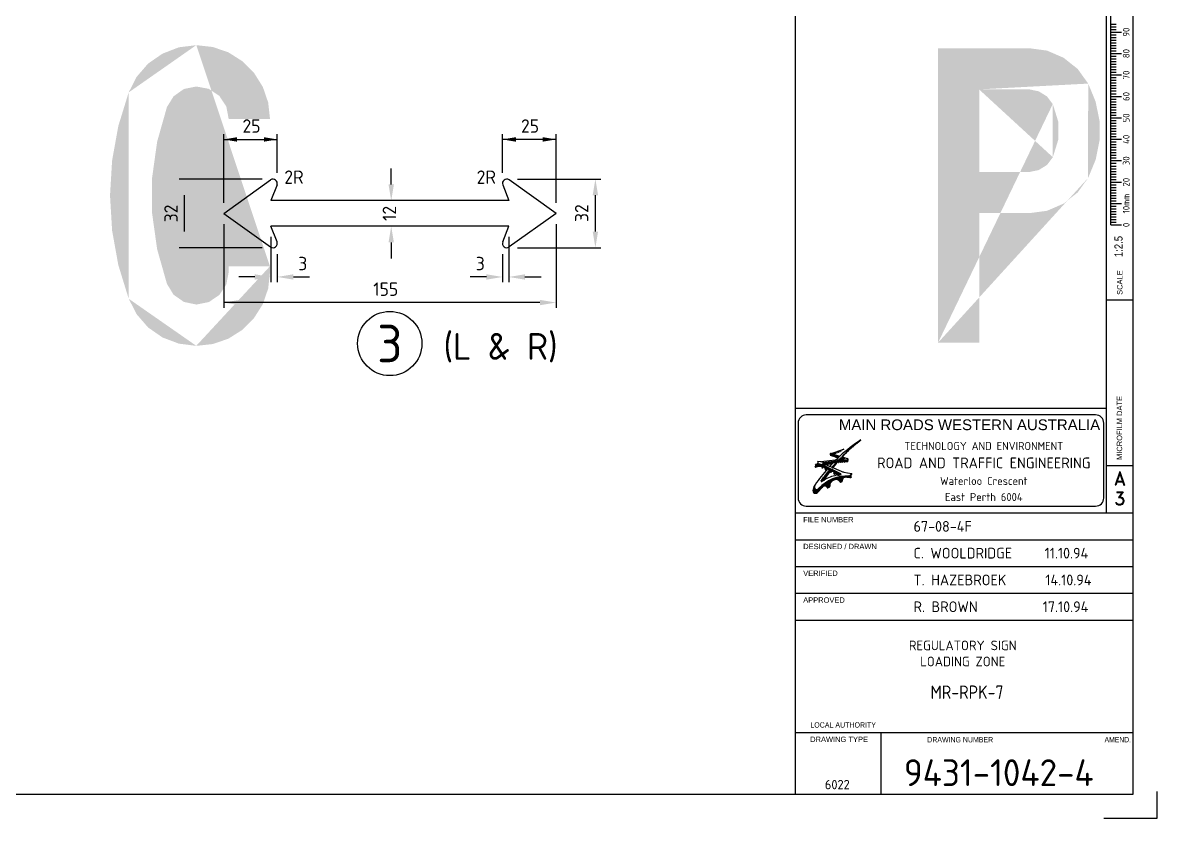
# Model space of a CAD drawing. Extents: x 0 to 1038, y -1303 to 297.
# Drawn here: x 208.3 to 420, y 0 to 148.5 of the extents above; entities that cross this region are included whole.
import ezdxf
from ezdxf.enums import TextEntityAlignment as Align

# ---------------------------------------------------------------- set-up
doc = ezdxf.new("R2010")
doc.units = 0
doc.layers.get('0').update_dxf_attribs({"linetype": 'CONTINUOUS'})
for name, color, linetype in [('GREEN', 84, 'CONTINUOUS'), ('L18', 4, 'CONTINUOUS'), ('L25', 1, 'CONTINUOUS'), ('L35', 3, 'CONTINUOUS'), ('T25', 1, 'CONTINUOUS'), ('T35', 3, 'CONTINUOUS'), ('T50', 7, 'CONTINUOUS'), ('TBLK18', 4, 'CONTINUOUS'), ('TBLK25', 1, 'CONTINUOUS'), ('TBLK35', 3, 'CONTINUOUS'), ('TBLK50', 7, 'CONTINUOUS')]:
    doc.layers.add(name, color=color, linetype=linetype)
doc.styles.add('HELV', font='helv')
doc.styles.add('HELVL', font='helvl', dxfattribs={"width": 0.8})
doc.styles.add('ISO', font='iso3098b.shx')
doc.styles.add('ROMAND', font='romand')

# ---------------------------------------------------------------- blocks, each defined once
blk = doc.blocks.new('A3BBLK')
at = {"layer": 'TBLK25'}
for p, q in [((420, 0), (420, 5)), ((410, 0), (420, 0))]:
    blk.add_line(p, q, dxfattribs=at)
at = {"layer": 'TBLK50'}
for p, q in [((352.5, 4.5), (352.5, 292.5)), ((415.5, 4.5), (415.5, 292.5)), ((13, 4.5), (415.5, 4.5))]:
    blk.add_line(p, q, dxfattribs=at)
blk = doc.blocks.new('*X3')
at = {"color": 0}
for p, q in [((1642.18, 731.83), (1642.21, 731.83)), ((1642.41, 732.03), (1642.44, 732.03)), ((1642.64, 732.23), (1642.67, 732.23)), ((1642.87, 732.43), (1642.9, 732.43)), ((1643.1, 732.63), (1643.14, 732.63)), ((1643.34, 732.83), (1643.37, 732.83)), ((1643.57, 733.03), (1643.61, 733.03)), ((1643.81, 733.23), (1643.84, 733.23)), ((1644.05, 733.43), (1644.08, 733.43)), ((1644.29, 733.63), (1644.32, 733.63)), ((1644.53, 733.83), (1644.56, 733.83)), ((1644.77, 734.03), (1644.81, 734.03)), ((1645.02, 734.23), (1645.05, 734.23)), ((1645.27, 734.43), (1645.3, 734.43)), ((1645.52, 734.63), (1645.54, 734.63)), ((1645.77, 734.83), (1645.79, 734.83)), ((1646.02, 735.03), (1646.04, 735.03)), ((1646.28, 735.23), (1646.29, 735.23)), ((1646.54, 735.43), (1646.54, 735.43)), ((1630.29, 727.83), (1630.74, 727.83)), ((1630.33, 728.03), (1630.64, 728.03)), ((1630.38, 727.63), (1631.3, 727.63)), ((1630.69, 728.23), (1630.74, 728.23)), ((1630.85, 727.43), (1631.91, 727.43)), ((1631.45, 727.23), (1632.51, 727.23)), ((1631.71, 728.03), (1631.88, 728.03)), ((1631.93, 728.23), (1632.29, 728.23)), ((1632.04, 727.03), (1633.11, 727.03)), ((1632.44, 728.43), (1632.77, 728.43)), ((1632.64, 726.83), (1633.71, 726.83)), ((1632.96, 728.63), (1633.25, 728.63)), ((1633.24, 726.63), (1634.32, 726.63)), ((1633.47, 728.83), (1633.73, 728.83)), ((1633.83, 726.43), (1634.92, 726.43)), ((1633.98, 729.03), (1634.21, 729.03)), ((1634.43, 726.23), (1634.84, 726.23)), ((1634.49, 729.23), (1634.69, 729.23)), ((1635.01, 729.43), (1635.17, 729.43)), ((1635.52, 729.63), (1635.66, 729.63)), ((1635.85, 725.83), (1636.73, 725.83)), ((1636.03, 729.83), (1636.14, 729.83)), ((1636.05, 726.03), (1636.12, 726.03)), ((1636.55, 730.03), (1636.62, 730.03)), ((1636.65, 726.63), (1636.8, 726.63)), ((1636.85, 726.83), (1636.99, 726.83)), ((1637.05, 727.03), (1637.18, 727.03)), ((1637.06, 730.23), (1637.1, 730.23)), ((1637.25, 727.23), (1637.37, 727.23)), ((1637.46, 727.43), (1637.57, 727.43)), ((1637.57, 730.43), (1637.58, 730.43)), ((1637.66, 727.63), (1637.76, 727.63)), ((1637.87, 727.83), (1637.96, 727.83)), ((1638.07, 728.03), (1638.16, 728.03)), ((1638.28, 728.23), (1638.36, 728.23)), ((1638.49, 728.43), (1638.56, 728.43)), ((1638.7, 728.63), (1638.76, 728.63)), ((1638.91, 728.83), (1638.96, 728.83)), ((1639.12, 729.03), (1639.17, 729.03)), ((1639.34, 729.23), (1639.37, 729.23)), ((1639.55, 729.43), (1639.58, 729.43)), ((1639.77, 729.63), (1639.79, 729.63)), ((1639.98, 729.83), (1640, 729.83)), ((1640.2, 730.03), (1640.21, 730.03)), ((1640.42, 730.23), (1640.42, 730.23)), ((1640.64, 730.43), (1640.64, 730.43)), ((1640.85, 730.63), (1640.86, 730.63)), ((1641.07, 730.83), (1641.08, 730.83)), ((1641.29, 731.03), (1641.31, 731.03)), ((1641.51, 731.23), (1641.53, 731.23)), ((1641.73, 731.43), (1641.76, 731.43)), ((1641.96, 731.63), (1641.98, 731.63)), ((1622.34, 721.03), (1622.35, 721.03)), ((1622.49, 722.43), (1625.58, 722.43)), ((1622.51, 721.23), (1622.66, 721.23)), ((1622.6, 722.23), (1626.24, 722.23)), ((1622.61, 721.43), (1623.05, 721.43)), ((1622.66, 722.03), (1626.72, 722.03)), ((1622.66, 721.63), (1623.58, 721.63)), ((1622.68, 721.83), (1627.12, 721.83)), ((1625.9, 721.63), (1627.53, 721.63)), ((1625.9, 721.43), (1626.48, 721.43)), ((1625.9, 721.23), (1626.48, 721.23)), ((1625.9, 721.03), (1626.48, 721.03)), ((1625.95, 720.83), (1626.48, 720.83)), ((1626.31, 723.23), (1630.62, 723.23)), ((1626.37, 723.03), (1629.74, 723.03)), ((1626.45, 720.63), (1626.48, 720.63)), ((1626.7, 721.43), (1627.93, 721.43)), ((1626.83, 722.83), (1628.94, 722.83)), ((1627.11, 721.23), (1628.34, 721.23)), ((1627.28, 722.63), (1628.21, 722.63)), ((1627.52, 721.03), (1628.75, 721.03)), ((1627.53, 720.83), (1629.16, 720.83)), ((1627.53, 720.63), (1628.11, 720.63)), ((1627.53, 720.43), (1628.11, 720.43)), ((1627.53, 720.23), (1628.11, 720.23)), ((1627.64, 723.43), (1631.61, 723.43)), ((1627.68, 720.03), (1628.11, 720.03)), ((1627.74, 722.43), (1627.89, 722.43)), ((1628.09, 719.83), (1628.11, 719.83)), ((1628.34, 720.63), (1629.57, 720.63)), ((1628.75, 720.43), (1629.98, 720.43)), ((1628.99, 722.83), (1629.16, 722.83)), ((1628.99, 722.63), (1629.16, 722.63)), ((1629.16, 720.23), (1630.39, 720.23)), ((1629.23, 723.63), (1632.78, 723.63)), ((1629.57, 720.03), (1630.8, 720.03)), ((1629.98, 719.83), (1631.21, 719.83)), ((1630.1, 723.03), (1630.26, 723.03)), ((1630.1, 722.83), (1630.26, 722.83)), ((1630.83, 723.83), (1634.26, 723.83)), ((1631.21, 723.23), (1631.38, 723.23)), ((1631.21, 723.03), (1631.3, 723.03)), ((1631.39, 720.83), (1631.77, 720.83)), ((1631.4, 721.03), (1631.93, 721.03)), ((1631.58, 721.23), (1632.09, 721.23)), ((1631.76, 721.43), (1632.25, 721.43)), ((1631.93, 721.63), (1632.41, 721.63)), ((1632.11, 721.83), (1632.57, 721.83)), ((1632.29, 722.03), (1632.74, 722.03)), ((1632.42, 724.03), (1636.52, 724.03)), ((1632.47, 722.23), (1632.9, 722.23)), ((1632.65, 722.43), (1633.07, 722.43)), ((1632.83, 722.63), (1633.23, 722.63)), ((1633.01, 722.83), (1633.4, 722.83)), ((1633.2, 723.03), (1633.57, 723.03)), ((1633.38, 723.23), (1633.74, 723.23)), ((1633.57, 723.43), (1633.91, 723.43)), ((1633.75, 723.63), (1634.08, 723.63)), ((1634.02, 724.23), (1639.65, 724.23)), ((1634.58, 723.83), (1634.75, 723.83)), ((1634.58, 723.63), (1634.75, 723.63)), ((1635.08, 725.03), (1635.16, 725.03)), ((1635.27, 725.23), (1635.5, 725.23)), ((1635.46, 725.43), (1635.68, 725.43)), ((1635.61, 724.43), (1639.84, 724.43)), ((1635.66, 725.63), (1635.86, 725.63)), ((1635.71, 723.83), (1635.88, 723.83)), ((1636.27, 725.63), (1637.33, 725.63)), ((1636.85, 724.03), (1637.01, 724.03)), ((1636.85, 723.83), (1637.01, 723.83)), ((1636.88, 725.43), (1637.79, 725.43)), ((1637.2, 724.63), (1639.93, 724.63)), ((1637.98, 724.03), (1638.15, 724.03)), ((1637.98, 723.83), (1638.15, 723.83)), ((1638.8, 724.83), (1639.96, 724.83)), ((1639.61, 725.43), (1639.67, 725.43)), ((1639.61, 725.03), (1639.94, 725.03)), ((1639.68, 725.23), (1639.85, 725.23)), ((1625.6, 713.83), (1626.29, 713.83)), ((1625.75, 714.03), (1626.68, 714.03)), ((1625.9, 714.23), (1627.09, 714.23)), ((1626.05, 714.43), (1627.51, 714.43)), ((1626.2, 714.63), (1627.53, 714.63)), ((1626.35, 714.83), (1627.47, 714.83)), ((1626.5, 715.03), (1627.57, 715.03)), ((1626.65, 715.23), (1627.7, 715.23)), ((1626.81, 715.43), (1627.83, 715.43)), ((1626.96, 715.63), (1627.97, 715.63)), ((1627.12, 715.83), (1628.1, 715.83)), ((1627.27, 716.03), (1628.24, 716.03)), ((1627.43, 716.23), (1628.38, 716.23)), ((1627.59, 716.43), (1628.52, 716.43)), ((1627.74, 716.63), (1628.65, 716.63)), ((1627.9, 716.83), (1628.79, 716.83)), ((1628.06, 717.03), (1628.93, 717.03)), ((1628.22, 717.23), (1629.08, 717.23)), ((1628.38, 717.43), (1629.22, 717.43)), ((1628.54, 717.63), (1629.36, 717.63)), ((1628.71, 717.83), (1629.5, 717.83)), ((1628.87, 718.03), (1629.65, 718.03)), ((1629.03, 718.23), (1629.79, 718.23)), ((1629.2, 718.43), (1629.94, 718.43)), ((1629.36, 718.63), (1630.09, 718.63)), ((1629.53, 718.83), (1630.24, 718.83)), ((1629.69, 719.03), (1630.25, 719.03)), ((1629.81, 713.83), (1631.43, 713.83)), ((1629.86, 719.23), (1630.25, 719.23)), ((1630.03, 719.43), (1630.25, 719.43)), ((1630.19, 714.03), (1631.69, 714.03)), ((1630.2, 719.63), (1630.25, 719.63)), ((1630.34, 719.63), (1631.62, 719.63)), ((1630.34, 719.43), (1632.03, 719.43)), ((1630.34, 719.23), (1630.92, 719.23)), ((1630.34, 719.03), (1630.92, 719.03)), ((1630.34, 718.83), (1630.92, 718.83)), ((1630.54, 718.63), (1630.92, 718.63)), ((1630.6, 714.23), (1632.01, 714.23)), ((1631.04, 714.43), (1632.43, 714.43)), ((1631.21, 719.23), (1632.44, 719.23)), ((1631.5, 714.63), (1632.96, 714.63)), ((1631.6, 719.03), (1632.85, 719.03)), ((1631.95, 718.83), (1633.26, 718.83)), ((1632, 714.83), (1636.95, 714.83)), ((1632.19, 718.63), (1633.67, 718.63)), ((1632.19, 718.43), (1634.08, 718.43)), ((1632.19, 718.23), (1632.77, 718.23)), ((1632.19, 718.03), (1632.77, 718.03)), ((1632.19, 717.83), (1632.77, 717.83)), ((1632.28, 717.63), (1632.77, 717.63)), ((1632.53, 715.03), (1637.05, 715.03)), ((1632.55, 717.43), (1632.77, 717.43)), ((1632.87, 718.23), (1634.48, 718.23)), ((1633.12, 715.23), (1637.19, 715.23)), ((1633.14, 718.03), (1634.89, 718.03)), ((1633.39, 717.83), (1635.3, 717.83)), ((1633.62, 717.63), (1635.71, 717.63)), ((1633.77, 715.43), (1637.39, 715.43)), ((1633.85, 717.43), (1636.12, 717.43)), ((1634.06, 717.23), (1636.13, 717.23)), ((1634.18, 714.63), (1636.88, 714.63)), ((1634.26, 717.03), (1635.21, 717.03)), ((1634.51, 715.63), (1637.68, 715.63)), ((1634.63, 714.43), (1636.83, 714.43)), ((1634.91, 714.23), (1636.81, 714.23)), ((1635.12, 714.03), (1636.81, 714.03)), ((1635.28, 713.83), (1636.81, 713.83)), ((1635.38, 715.83), (1638.39, 715.83)), ((1636.5, 716.03), (1641.35, 716.03)), ((1638.42, 716.23), (1641.35, 716.23)), ((1639.15, 715.83), (1641.37, 715.83)), ((1640.58, 716.43), (1641.37, 716.43)), ((1640.74, 715.63), (1641.41, 715.63)), ((1640.82, 716.63), (1641.41, 716.63)), ((1641.06, 716.83), (1641.47, 716.83)), ((1641.3, 717.03), (1641.56, 717.03)), ((1641.54, 717.23), (1641.67, 717.23)), ((1641.78, 717.43), (1641.82, 717.43)), ((1621.11, 708.63), (1624.43, 708.63)), ((1621.12, 708.83), (1624.6, 708.83)), ((1621.12, 708.43), (1624.26, 708.43)), ((1621.14, 709.03), (1624.77, 709.03)), ((1621.15, 708.23), (1624.1, 708.23)), ((1621.17, 709.23), (1622.53, 709.23)), ((1621.21, 709.43), (1622.27, 709.43)), ((1621.21, 708.03), (1623.94, 708.03)), ((1621.25, 709.63), (1622.13, 709.63)), ((1621.31, 709.83), (1622.05, 709.83)), ((1621.32, 707.83), (1623.77, 707.83)), ((1621.37, 710.03), (1622, 710.03)), ((1621.45, 710.23), (1621.97, 710.23)), ((1621.49, 707.63), (1623.54, 707.63)), ((1621.54, 710.43), (1621.96, 710.43)), ((1621.64, 710.63), (1621.96, 710.63)), ((1621.75, 710.83), (1621.99, 710.83)), ((1621.88, 711.03), (1622.04, 711.03)), ((1622.03, 711.23), (1622.1, 711.23)), ((1622.18, 711.43), (1622.2, 711.43)), ((1622.32, 711.63), (1622.32, 711.63)), ((1623.81, 709.23), (1624.95, 709.23)), ((1624.09, 709.43), (1625.13, 709.43)), ((1624.29, 709.63), (1625.32, 709.63)), ((1624.48, 709.83), (1625.52, 709.83)), ((1624.67, 710.03), (1625.72, 710.03)), ((1624.87, 710.23), (1625.92, 710.23)), ((1625.08, 710.43), (1626.13, 710.43)), ((1625.29, 710.63), (1626.35, 710.63)), ((1625.46, 713.63), (1625.9, 713.63)), ((1625.51, 710.83), (1626.58, 710.83)), ((1625.74, 711.03), (1626.82, 711.03)), ((1625.97, 711.23), (1627.33, 711.23)), ((1626.21, 711.43), (1630.12, 711.43)), ((1626.45, 711.63), (1630.15, 711.63)), ((1626.71, 711.83), (1630.2, 711.83)), ((1626.97, 712.03), (1630.25, 712.03)), ((1627.24, 712.23), (1630.32, 712.23)), ((1627.52, 712.43), (1630.39, 712.43)), ((1627.7, 711.23), (1630.1, 711.23)), ((1627.81, 712.63), (1630.49, 712.63)), ((1628.11, 712.83), (1630.59, 712.83)), ((1628.22, 711.03), (1630.1, 711.03)), ((1628.42, 713.03), (1630.72, 713.03)), ((1628.45, 710.83), (1630.1, 710.83)), ((1628.59, 710.63), (1629.96, 710.63)), ((1628.69, 710.43), (1629.5, 710.43)), ((1628.74, 713.23), (1630.86, 713.23)), ((1628.74, 710.23), (1629.05, 710.23)), ((1629.08, 713.43), (1631.02, 713.43)), ((1629.44, 713.63), (1631.21, 713.63)), ((1635.4, 713.63), (1636.77, 713.63)), ((1635.49, 713.43), (1636.32, 713.43)), ((1635.56, 713.23), (1635.87, 713.23)), ((1621.75, 707.43), (1623.2, 707.43))]:
    blk.add_line(p, q, dxfattribs=at)
blk = doc.blocks.new('A3_IN_VTBLK')
at = {"layer": 'TBLK18'}
for p, q in [((359.14, 68.1), (359.04, 68.07)), ((359.04, 67.84), (360.51, 67.35)), ((359.14, 68.1), (361.54, 68.87)), ((360.62, 67.44), (359.14, 67.93)), ((359.23, 68.12), (359.23, 68.12)), ((356.46, 66.13), (356.22, 66.06)), ((357.22, 66.55), (356.6, 66.58)), ((357.76, 66.6), (357.35, 66.55)), ((357.58, 66.27), (358.15, 66.02)), ((362.14, 66.92), (357.6, 66.35)), ((359.92, 66.87), (357.76, 66.6)), ((358.15, 66.02), (358.8, 65.73)), ((358.51, 66.2), (358.51, 66.08)), ((358.51, 66.08), (358.57, 66.09)), ((358.57, 66.09), (358.57, 66.21)), ((358.89, 66.29), (358.89, 66.17)), ((358.95, 66.19), (358.95, 66.31)), ((359.28, 66.38), (359.28, 66.26)), ((359.34, 66.27), (359.34, 66.39)), ((359.45, 66.41), (359.58, 66.43)), ((359.92, 66.87), (360.03, 66.89)), ((360.03, 66.89), (360.63, 66.96)), ((360.22, 66.53), (360.35, 66.55)), ((360.46, 66.56), (360.46, 66.44)), ((360.52, 66.45), (360.52, 66.56)), ((360.73, 66.97), (361.41, 67.06)), ((360.86, 66.6), (360.86, 66.48)), ((360.92, 66.48), (360.92, 66.6)), ((361.18, 67.46), (362.16, 67.15)), ((361.26, 66.62), (361.26, 66.5)), ((361.31, 66.51), (361.31, 66.62)), ((361.65, 66.63), (361.65, 66.52)), ((361.71, 66.52), (361.71, 66.64)), ((356.17, 62.28), (356.1, 62.17))]:
    blk.add_line(p, q, dxfattribs=at)
at = {"layer": 'TBLK18', "color": 1}
for p, q in [((357.42, 65.8), (357.42, 65.5)), ((357.63, 65.42), (357.63, 65.74)), ((357.63, 65.42), (357.85, 65.64)), ((357.78, 65.67), (357.99, 65.56)), ((360.99, 64.31), (357.81, 65.87)), ((358.8, 65.73), (358.88, 65.7)), ((358.88, 65.7), (359.31, 65.51)), ((357.99, 65.56), (357.99, 65.24)), ((357.99, 65.24), (358.2, 65.14)), ((358.2, 65.46), (358.98, 65.08)), ((358.2, 65.14), (358.2, 65.46)), ((358.2, 65.14), (358.41, 65.36)), ((358.52, 65.3), (358.44, 65.34)), ((358.98, 65.08), (358.98, 64.76)), ((358.98, 64.76), (359.18, 64.66)), ((359.18, 64.98), (359.35, 64.9)), ((359.18, 64.66), (359.18, 64.98)), ((359.18, 64.66), (359.4, 64.88)), ((359.31, 65.51), (359.44, 65.45)), ((359.44, 65.45), (360.14, 65.15)), ((359.63, 64.74), (359.63, 64.4)), ((359.83, 64.24), (359.83, 64.61)), ((359.83, 64.24), (360.04, 64.45)), ((360.14, 65.15), (361.01, 64.78)), ((361.54, 64.62), (362.21, 64.48)), ((362.21, 64.48), (363.03, 64.34)), ((363.03, 64.34), (362.49, 63.89)), ((362.49, 63.89), (362.87, 63.61)), ((358.43, 61.74), (358.9, 61.95)), ((359.71, 63.26), (359.82, 63.3)), ((360.82, 62.79), (361.24, 62.98)), ((360.82, 62.79), (360.82, 62.8)), ((361.24, 62.98), (361.24, 63.16))]:
    blk.add_line(p, q, dxfattribs=at)
at = {"layer": 'TBLK18'}
for points in [[(364.7, 70.64, 0.029777), (361.14, 67.48), (361.18, 67.46, -0.039795)], [(360.73, 66.97), (360.63, 66.96, -0.003144), (360.98, 67.32), (361.56, 67.13, -1.035463), (361.55, 67.07), (361.41, 67.06), (360.95, 67.21, 0.002708)]]:
    blk.add_lwpolyline(points, format="xyb", close=True, dxfattribs=at)
blk.add_lwpolyline([(359.53, 67.99), (359.47, 68.01, -0.656152), (359.46, 68.06), (361.54, 68.87), (359.53, 68.03, 0.705507), (359.53, 67.99, 0.705507)], format="xyb", dxfattribs=at)
blk.add_lwpolyline([(359.53, 67.99), (360.78, 67.59)], dxfattribs=at)
at = {"layer": 'TBLK18', "color": 1}
blk.add_lwpolyline([(358.1, 63.31, 0.016763), (357.33, 62.93, -0.801535), (357.28, 62.99, -0.016783), (358.95, 65.1), (358.95, 64.8, 0.014021), (357.99, 63.43, 0.753514)], format="xyb", close=True, dxfattribs=at)
at = {"layer": 'TBLK18'}
for centre, radius, start, end in [((381.57, 44.92), 30.76, 123.2655, 132.5321), ((359.08, 67.95), 0.116, 107.7741, 251.6339), ((359.17, 68.02), 0.0873, 107.7741, 251.6339), ((355.92, 65.84), 0.376, 304.533, 36.3406), ((356.93, 61.07), 5.04, 91.3059, 97.9881), ((356.35, 66.54), 0.427, 285.3147, 293.8768), ((356.35, 66.54), 0.427, 293.8768, 310.1577), ((356.53, 66.22), 0.361, 78.6893, 79.0743), ((356.54, 66.42), 0.168, 6.2219, 70.3805), ((356.43, 66.45), 0.303, 310.1577, 329.0642), ((356.51, 66.4), 0.21, 329.0642, 353.4443), ((356.6, 66.39), 0.115, 353.4443, 23.8768), ((356.85, 64.09), 2.02, 61.535, 92.6416), ((357.26, 67.27), 0.727, 267.1716, 277.3645), ((357.6, 66.31), 0.0436, 97.1496, 246.3427), ((358.16, 66.06), 0.0436, 106.1619, 246.3427), ((361.92, 53.09), 13.54, 104.606, 106.1619), ((361.92, 53.09), 13.54, 102.922, 104.3518), ((381.57, 44.92), 30.76, 135.6297, 137.5175), ((361.92, 53.09), 13.43, 102.7813, 103.036), ((361.92, 53.09), 13.54, 101.2382, 102.6696), ((361.92, 53.09), 13.43, 101.0838, 101.3369), ((389.49, 39.18), 40.05, 136.9449, 138.906), ((361.92, 53.09), 13.54, 100.5243, 100.9874), ((382.89, 46.98), 29.85, 139.0463, 141.7717), ((361.92, 53.09), 13.54, 97.2048, 99.9556), ((381.57, 44.92), 30.76, 133.1932, 134.4375), ((361.92, 53.09), 13.54, 96.1874, 96.6686), ((361.92, 53.09), 13.43, 95.9915, 96.2413), ((381.57, 44.92), 30.76, 132.936, 133.1932), ((361.92, 53.09), 13.54, 94.504, 95.9399), ((361.92, 53.09), 13.43, 94.2941, 94.5432), ((361.92, 53.09), 13.54, 92.8208, 94.2572), ((361.92, 53.09), 13.43, 92.5967, 92.8452), ((361.92, 53.09), 13.54, 91.1376, 92.5743), ((361.92, 53.09), 13.43, 90.8991, 91.1475), ((361.92, 53.09), 13.54, 89.3315, 90.8914), ((362.08, 66.9), 0.262, 269.3315, 72.3102), ((362.13, 67.04), 0.116, 277.1221, 73.4601)]:
    blk.add_arc(centre, radius, start, end, dxfattribs=at)
at = {"layer": 'TBLK18', "color": 1}
for centre, radius, start, end in [((357.07, 64.3), 1.54, 76.5648, 127.1666), ((357.07, 64.3), 1.54, 62.4129, 68.6309), ((381.57, 44.92), 30.76, 138.5176, 145.6575), ((362.23, 56.52), 7.38, 88.041, 137.1729), ((357.07, 64.3), 1.25, 63.3138, 73.3617), ((363.37, 51.77), 12.69, 103.4743, 114.5468), ((357.56, 61.42), 3.92, 58.1205, 62.8179), ((357.56, 61.42), 3.63, 51.193, 55.2135), ((357.56, 61.42), 3.92, 43.2503, 54.5397), ((363.37, 51.77), 12.69, 100.8223, 103.474), ((360.98, 64.27), 0.0436, 280.8223, 63.9633), ((362.13, 67.47), 2.91, 247.2562, 258.1765), ((361.83, 63.16), 0.582, 92.3612, 180), ((361.93, 60.43), 3.32, 73.4161, 92.1882), ((363.54, 63.85), 0.708, 136.3055, 200.0702), ((357.31, 61.19), 1.56, 140.9414, 180.2006), ((356.77, 61.86), 0.727, 145.6575, 202.0824), ((356.37, 61.7), 0.291, 202.0824, 237.3085), ((356.47, 61.86), 0.48, 237.3085, 317.1729), ((362.36, 56.65), 7.12, 130.8439, 142.3441), ((357.93, 61.48), 0.559, 27.2487, 133.7365), ((357.99, 61.7), 0.436, 4.8804, 130.8439), ((360.2, 62.04), 1.31, 111.828, 184.1285), ((359.98, 62.31), 0.966, 29.6609, 113.1292), ((360.11, 62.63), 0.727, 12.9802, 113.4725), ((356.19, 61.19), 0.436, 180.2006, 263.2509), ((356.21, 61.4), 0.655, 263.2509, 321.6521)]:
    blk.add_arc(centre, radius, start, end, dxfattribs=at)
at = {"layer": 'TBLK35'}
for p, q in [((410.5, 57), (410.5, 292.5)), ((410.5, 96.75), (415.5, 96.75)), ((410.5, 65.87), (415.5, 65.87)), ((352.5, 57), (415.5, 57)), ((352.5, 52), (415.5, 52)), ((352.5, 47), (415.5, 47)), ((352.5, 42), (415.5, 42)), ((352.5, 37), (415.5, 37)), ((352.5, 16), (415.5, 16)), ((368.5, 4.5), (368.5, 16))]:
    blk.add_line(p, q, dxfattribs=at)
at = {"layer": 'TBLK50', "color": 3}
blk.add_line((352.5, 76.57), (410.5, 76.57), dxfattribs=at)
at = {"layer": 'TBLK50'}
blk.add_lwpolyline([(408.5, 75.28), (354.49, 75.28, 0.414214), (352.99, 73.78), (352.99, 59.78, 0.414214), (354.49, 58.28), (408.5, 58.28, 0.414214), (410, 59.78), (410, 73.78, 0.414214)], format="xyb", close=True, dxfattribs=at)
blk.add_blockref('A3BBLK', (0, 0))
at = {"layer": 'TBLK18', "xscale": 0.35, "yscale": 0.35, "zscale": 0.35}
blk.add_blockref('*X3', (-211.64, -186.89), dxfattribs=at)
at = {"color": 4, "style": 'ISO'}
for tag, p in [('MR_DIRECTORATE', (387.63, 68.74)), ('STREET_NAME', (387.63, 62.22)), ('SUBURB_&_POSTCODE', (387.63, 59.22))]:
    blk.add_attdef(tag, text='', height=1.5, dxfattribs=at).set_placement(p, align=Align.CENTER)
at = {"color": 1, "style": 'ISO'}
blk.add_attdef('MR_BRANCH', text='', height=2, dxfattribs=at).set_placement((387.63, 65.34), align=Align.CENTER)
for tag, p in [('FILE_NUMBER', (374.52, 53.49)), ('DESIGNED_/_DRAWN', (374.52, 48.49)), ('VERIFIED', (374.52, 43.49)), ('APPROVED', (374.52, 38.49))]:
    blk.add_attdef(tag, p, '', height=2, dxfattribs=at)
at = {"layer": 'T25', "style": 'ISO'}
blk.add_attdef('LOCAL_AUTHORITY', (370.48, 16.73), '', height=1.25, dxfattribs=at)
at = {"layer": 'TBLK18', "style": 'HELVL', "width": 0.8}
for s, p in [('SCALE', (413.5, 97.7)), ('MICROFILM DATE', (413.44, 66.89))]:
    blk.add_text(s, height=1, rotation=90, dxfattribs=at).set_placement(p)
at = {"layer": 'TBLK18', "style": 'HELVL'}
for s, p in [('FILE NUMBER', (353.94, 55.24)), ('DESIGNED / DRAWN', (353.94, 50.24)), ('VERIFIED', (353.94, 45.24)), ('APPROVED', (353.94, 40.24)), ('DRAWING TYPE', (355.24, 14.24))]:
    blk.add_text(s, height=1, dxfattribs=at).set_placement(p)
for s, width, p, p2 in [('LOCAL AUTHORITY', 0.847016, (355.27, 16.93), (367.52, 16.93)), ('DRAWING NUMBER', 0.880886, (377.08, 14.17), (389.38, 14.17)), ('AMEND.', 0.926535, (410.16, 14.18), (415.09, 14.18))]:
    blk.add_text(s, height=1, dxfattribs=dict(at, width=width)).set_placement(p, p2, align=Align.FIT)
at = {"layer": 'TBLK25', "color": 1, "style": 'HELV'}
blk.add_text('MAIN ROADS WESTERN AUSTRALIA', height=2, dxfattribs=at).set_placement((409.34, 72.45), align=Align.RIGHT)
at = {"layer": 'TBLK25', "style": 'ISO'}
for tag, p in [('ROAD_SECTION', (384.5, 29.16)), ('SLK', (384.5, 26.11)), ('CHAINAGE', (384.5, 19.21)), ('DRG_TYPE_03', (360.51, 11.5)), ('DRG_TYPE_02', (360.51, 8.36)), ('DRG_TYPE_01', (360.3, 5.42))]:
    blk.add_attdef(tag, text='', height=1.75, dxfattribs=at).set_placement(p, align=Align.CENTER)
at = {"layer": 'TBLK35', "style": 'ROMAND'}
for s, p in [('A', (413, 62.21)), ('3', (413, 58.46))]:
    blk.add_text(s, height=2.5, dxfattribs=at).set_placement(p, align=Align.CENTER)
at = {"layer": 'TBLK35', "style": 'ISO', "width": 0.9}
for tag, p in [('ROAD_PROJECT&NUMBER', (384.5, 32.23)), ('DRAWING_DESCRIPTION', (384.5, 22.29))]:
    blk.add_attdef(tag, text='', height=2.5, dxfattribs=at).set_placement(p, align=Align.CENTER)
at = {"layer": 'TBLK50', "style": 'ISO'}
blk.add_attdef('DRG_NUMBER', (372.72, 6.02), '', height=5, dxfattribs=at)
blk = doc.blocks.new('A25')
at = {"color": 1, "linetype": 'ByBlock'}
blk.add_solid([(2.5, 0.42), (2.5, -0.42), (0, 0)], dxfattribs=at)

msp = doc.modelspace()

# ---------------------------------------------------------------- hatches: boundary and pattern name
at = {"layer": 'GREEN'}
h = msp.add_hatch(color=256, dxfattribs=at)
h.paths.add_polyline_path([(254.47, 101.95), (254.44, 101.95)], flags=16)
edge = h.paths.add_edge_path()
edge.add_line((246.76, 103.05), (254.47, 103.05))
edge.add_line((254.47, 103.05), (254.47, 101.95))
edge.add_line((254.13, 98.88), (254.47, 101.95))
edge.add_line((254.13, 98.88), (253.13, 95.97))
edge.add_line((253.13, 95.97), (251.48, 93.36))
edge.add_line((251.48, 93.36), (249.31, 91.17))
edge.add_line((249.31, 91.17), (246.71, 89.52))
edge.add_line((246.71, 89.52), (243.8, 88.52))
edge.add_line((243.8, 88.52), (240.73, 88.18))
edge.add_line((240.73, 88.18), (237.48, 88.59))
edge.add_line((237.48, 88.59), (234.41, 89.75))
edge.add_line((234.41, 89.75), (231.73, 91.61))
edge.add_line((231.73, 91.61), (229.59, 94.08))
edge.add_line((229.59, 94.08), (228.1, 97))
edge.add_line((228.1, 97), (226.17, 103.26))
edge.add_line((226.17, 103.26), (225.01, 109.71))
edge.add_line((225.01, 109.71), (224.62, 116.25))
edge.add_line((224.62, 116.25), (225.01, 122.77))
edge.add_line((225.01, 122.77), (226.17, 129.22))
edge.add_line((226.17, 129.22), (228.1, 135.48))
edge.add_line((228.1, 135.48), (229.59, 138.39))
edge.add_line((229.59, 138.39), (231.73, 140.87))
edge.add_line((231.73, 140.87), (234.41, 142.72))
edge.add_line((234.41, 142.72), (237.48, 143.91))
edge.add_line((237.48, 143.91), (240.73, 144.3))
edge.add_line((240.73, 144.3), (243.8, 143.96))
edge.add_line((243.8, 143.96), (246.71, 142.96))
edge.add_line((246.71, 142.96), (249.31, 141.31))
edge.add_line((249.31, 141.31), (251.48, 139.14))
edge.add_line((251.48, 139.14), (253.13, 136.51))
edge.add_line((253.13, 136.51), (254.13, 133.6))
edge.add_line((254.13, 133.6), (254.47, 130.53))
edge.add_line((254.47, 130.53), (246.76, 130.53))
edge.add_line((246.76, 130.53), (246.32, 132.85))
edge.add_line((246.32, 132.85), (245.01, 134.84))
edge.add_line((245.01, 134.84), (243.05, 136.15))
edge.add_line((243.05, 136.15), (240.73, 136.59))
edge.add_line((240.73, 136.59), (238.41, 136.13))
edge.add_line((238.41, 136.13), (236.48, 134.76))
edge.add_line((236.48, 134.76), (235.24, 132.75))
edge.add_line((235.24, 132.75), (233.41, 126.28))
edge.add_line((233.41, 126.28), (232.48, 119.6))
edge.add_line((232.48, 119.6), (232.48, 112.88))
edge.add_line((232.48, 112.88), (233.41, 106.23))
edge.add_line((233.41, 106.23), (235.24, 99.76))
edge.add_line((235.24, 99.76), (236.48, 97.72))
edge.add_line((236.48, 97.72), (238.41, 96.38))
edge.add_line((238.41, 96.38), (240.73, 95.89))
edge.add_line((240.73, 95.89), (243.05, 96.35))
edge.add_line((243.05, 96.35), (245.01, 97.67))
edge.add_line((245.01, 97.67), (246.32, 99.63))
edge.add_line((246.32, 99.63), (246.76, 101.95))
edge.add_line((246.76, 101.95), (246.76, 103.05))
edge = h.paths.add_edge_path(flags=16)
edge.add_line((254.47, 103.05), (254.44, 103.05))
edge.add_line((240.73, 144.3), (240.7, 144.3))
edge.add_line((228.1, 135.48), (228.07, 135.48))
edge.add_line((228.1, 97), (228.07, 97))
edge.add_line((240.73, 88.18), (240.7, 88.18))
h = msp.add_hatch(color=256, dxfattribs=at)
h.paths.add_polyline_path([(396.13, 136.05), (396.1, 136.05)], flags=16)
edge = h.paths.add_edge_path(flags=17)
edge.add_line((386.77, 120.63), (386.77, 136.05))
edge.add_line((386.77, 136.05), (396.13, 136.05))
edge.add_line((397.88, 135.69), (396.13, 136.05))
edge.add_line((397.88, 135.69), (399.43, 134.73))
edge.add_line((399.43, 134.73), (400.51, 133.29))
edge.add_line((400.51, 133.29), (401.52, 130.04))
edge.add_line((401.52, 130.04), (401.52, 126.64))
edge.add_line((401.52, 126.64), (400.51, 123.39))
edge.add_line((400.51, 123.39), (399.43, 121.95))
edge.add_line((399.43, 121.95), (397.88, 120.99))
edge.add_line((397.88, 120.99), (396.13, 120.63))
edge.add_line((396.13, 120.63), (386.77, 120.63))
h.paths.add_polyline_path([(396.1, 143.73), (396.13, 143.73)], flags=16)
edge = h.paths.add_edge_path()
edge.add_line((386.77, 88.75), (379.09, 88.75))
edge.add_line((379.09, 88.75), (379.09, 143.73))
edge.add_line((379.09, 143.73), (396.13, 143.73))
edge.add_line((399.43, 143.29), (396.13, 143.73))
edge.add_line((399.43, 143.29), (402.52, 141.95))
edge.add_line((402.52, 141.95), (405.15, 139.86))
edge.add_line((405.15, 139.86), (407.11, 137.13))
edge.add_line((407.11, 137.13), (408.5, 133.75))
edge.add_line((408.5, 133.75), (409.22, 130.17))
edge.add_line((409.22, 130.17), (409.22, 126.51))
edge.add_line((409.22, 126.51), (408.5, 122.93))
edge.add_line((408.5, 122.93), (407.11, 119.55))
edge.add_line((407.11, 119.55), (405.15, 116.82))
edge.add_line((405.15, 116.82), (402.52, 114.73))
edge.add_line((402.52, 114.73), (399.43, 113.39))
edge.add_line((399.43, 113.39), (396.13, 112.95))
edge.add_line((396.13, 112.95), (386.77, 112.95))
edge.add_line((386.77, 112.95), (386.77, 88.75))
edge = h.paths.add_edge_path()
edge.add_line((386.77, 136.05), (386.75, 136.05))
edge.add_line((400.51, 123.39), (400.49, 123.39))
edge.add_line((400.51, 133.29), (400.49, 133.29))
edge.add_line((379.09, 88.75), (379.07, 88.75))
edge.add_line((407.11, 119.55), (407.08, 119.55))
edge.add_line((407.11, 137.13), (407.08, 137.13))
h = msp.add_hatch(color=256, dxfattribs=at)
h.paths.add_polyline_path([(396.13, 136.05), (396.1, 136.05)], flags=16)
edge = h.paths.add_edge_path(flags=17)
edge.add_line((386.77, 120.63), (386.77, 136.05))
edge.add_line((386.77, 136.05), (396.13, 136.05))
edge.add_line((397.88, 135.69), (396.13, 136.05))
edge.add_line((397.88, 135.69), (399.43, 134.73))
edge.add_line((399.43, 134.73), (400.51, 133.29))
edge.add_line((400.51, 133.29), (401.52, 130.04))
edge.add_line((401.52, 130.04), (401.52, 126.64))
edge.add_line((401.52, 126.64), (400.51, 123.39))
edge.add_line((400.51, 123.39), (399.43, 121.95))
edge.add_line((399.43, 121.95), (397.88, 120.99))
edge.add_line((397.88, 120.99), (396.13, 120.63))
edge.add_line((396.13, 120.63), (386.77, 120.63))
h.paths.add_polyline_path([(396.1, 143.73), (396.13, 143.73)], flags=16)
edge = h.paths.add_edge_path()
edge.add_line((386.77, 88.75), (379.09, 88.75))
edge.add_line((379.09, 88.75), (379.09, 143.73))
edge.add_line((379.09, 143.73), (396.13, 143.73))
edge.add_line((399.43, 143.29), (396.13, 143.73))
edge.add_line((399.43, 143.29), (402.52, 141.95))
edge.add_line((402.52, 141.95), (405.15, 139.86))
edge.add_line((405.15, 139.86), (407.11, 137.13))
edge.add_line((407.11, 137.13), (408.5, 133.75))
edge.add_line((408.5, 133.75), (409.22, 130.17))
edge.add_line((409.22, 130.17), (409.22, 126.51))
edge.add_line((409.22, 126.51), (408.5, 122.93))
edge.add_line((408.5, 122.93), (407.11, 119.55))
edge.add_line((407.11, 119.55), (405.15, 116.82))
edge.add_line((405.15, 116.82), (402.52, 114.73))
edge.add_line((402.52, 114.73), (399.43, 113.39))
edge.add_line((399.43, 113.39), (396.13, 112.95))
edge.add_line((396.13, 112.95), (386.77, 112.95))
edge.add_line((386.77, 112.95), (386.77, 88.75))
edge = h.paths.add_edge_path()
edge.add_line((386.77, 136.05), (386.75, 136.05))
edge.add_line((400.51, 123.39), (400.49, 123.39))
edge.add_line((400.51, 133.29), (400.49, 133.29))
edge.add_line((379.09, 88.75), (379.07, 88.75))
edge.add_line((407.11, 119.55), (407.08, 119.55))
edge.add_line((407.11, 137.13), (407.08, 137.13))

# ---------------------------------------------------------------- linework, layer by layer
at = {"layer": 'L18'}
for p, q in [((411.35, 110.75), (411.35, 182.75)), ((411.35, 148.25), (412.35, 148.25)), ((411.35, 147.75), (412.35, 147.75)), ((411.35, 147.25), (412.35, 147.25)), ((411.35, 146.75), (413.35, 146.75)), ((411.35, 146.25), (412.35, 146.25)), ((411.35, 145.75), (412.35, 145.75)), ((411.35, 145.25), (412.35, 145.25)), ((411.35, 144.75), (412.35, 144.75)), ((411.35, 144.25), (412.35, 144.25)), ((411.35, 143.75), (412.35, 143.75)), ((411.35, 143.25), (412.35, 143.25)), ((411.35, 142.75), (413.35, 142.75)), ((411.35, 142.25), (412.35, 142.25)), ((411.35, 141.75), (412.35, 141.75)), ((411.35, 141.25), (412.35, 141.25)), ((411.35, 140.75), (412.35, 140.75)), ((411.35, 140.25), (412.35, 140.25)), ((411.35, 139.75), (412.35, 139.75)), ((411.35, 139.25), (412.35, 139.25)), ((411.35, 138.75), (413.35, 138.75)), ((411.35, 138.25), (412.35, 138.25)), ((411.35, 137.75), (412.35, 137.75)), ((411.35, 137.25), (412.35, 137.25)), ((411.35, 136.75), (412.35, 136.75)), ((411.35, 136.25), (412.35, 136.25)), ((411.35, 135.75), (412.35, 135.75)), ((411.35, 135.25), (412.35, 135.25)), ((411.35, 134.75), (413.35, 134.75)), ((411.35, 134.25), (412.35, 134.25)), ((411.35, 133.75), (412.35, 133.75)), ((411.35, 133.25), (412.35, 133.25)), ((411.35, 132.75), (412.35, 132.75)), ((411.35, 132.25), (412.35, 132.25)), ((411.35, 131.75), (412.35, 131.75)), ((411.35, 131.25), (412.35, 131.25)), ((411.35, 130.75), (413.35, 130.75)), ((411.35, 130.25), (412.35, 130.25)), ((411.35, 129.75), (412.35, 129.75)), ((411.35, 129.25), (412.35, 129.25)), ((411.35, 128.75), (412.35, 128.75)), ((411.35, 128.25), (412.35, 128.25)), ((411.35, 127.75), (412.35, 127.75)), ((411.35, 127.25), (412.35, 127.25)), ((411.35, 126.75), (413.35, 126.75)), ((411.35, 126.25), (412.35, 126.25)), ((411.35, 125.75), (412.35, 125.75)), ((411.35, 125.25), (412.35, 125.25)), ((411.35, 124.75), (412.35, 124.75)), ((411.35, 124.25), (412.35, 124.25)), ((411.35, 123.75), (412.35, 123.75)), ((411.35, 123.25), (412.35, 123.25)), ((411.35, 122.75), (413.35, 122.75)), ((411.35, 122.25), (412.35, 122.25)), ((411.35, 121.75), (412.35, 121.75)), ((411.35, 121.25), (412.35, 121.25)), ((411.35, 120.75), (412.35, 120.75)), ((411.35, 120.25), (412.35, 120.25)), ((411.35, 119.75), (412.35, 119.75)), ((411.35, 119.25), (412.35, 119.25)), ((411.35, 118.75), (413.35, 118.75)), ((411.35, 118.25), (412.35, 118.25)), ((411.35, 117.75), (412.35, 117.75)), ((411.35, 117.25), (412.35, 117.25)), ((411.35, 116.75), (412.35, 116.75)), ((411.35, 116.25), (412.35, 116.25)), ((411.35, 115.75), (412.35, 115.75)), ((411.35, 115.25), (412.35, 115.25)), ((411.35, 114.75), (413.35, 114.75)), ((411.35, 114.25), (412.35, 114.25)), ((411.35, 113.75), (412.35, 113.75)), ((411.35, 113.25), (412.35, 113.25)), ((411.35, 112.75), (412.35, 112.75)), ((411.35, 112.25), (412.35, 112.25)), ((411.35, 111.75), (412.35, 111.75)), ((411.35, 111.25), (412.35, 111.25)), ((411.35, 110.75), (413.35, 110.75))]:
    msp.add_line(p, q, dxfattribs=at)
at = {"layer": 'L35'}
for p, q in [((245.83, 112.9), (254.57, 119.15)), ((307.83, 112.9), (299.1, 119.15)), ((255.78, 118.21), (254.63, 115.3)), ((297.89, 118.21), (299.03, 115.3)), ((299.03, 115.3), (254.63, 115.3)), ((245.83, 112.9), (254.57, 106.65)), ((307.83, 112.9), (299.1, 106.65)), ((255.78, 107.6), (254.63, 110.5)), ((299.03, 110.5), (254.63, 110.5)), ((297.89, 107.6), (299.03, 110.5))]:
    msp.add_line(p, q, dxfattribs=at)
msp.add_circle((276.82, 88.62), 6, dxfattribs=at)
for centre, start, end in [((255.03, 118.5), 338.5117, 125.5884), ((298.63, 118.5), 54.4116, 201.4883), ((255.03, 107.3), 234.4116, 21.4883), ((298.63, 107.3), 158.5117, 305.5884)]:
    msp.add_arc(centre, 0.8, start, end, dxfattribs=at)
at = {"layer": 'T25'}
for p, q in [((245.83, 114.9), (245.83, 127.71)), ((255.83, 120.5), (255.83, 127.71)), ((297.83, 120.5), (297.83, 127.71)), ((307.83, 114.9), (307.83, 127.71)), ((245.83, 126.71), (255.83, 126.71)), ((307.83, 126.71), (297.83, 126.71)), ((277.08, 118.3), (277.08, 121.3)), ((253.03, 119.3), (237.5, 119.3)), ((300.63, 119.3), (316.17, 119.3)), ((238.5, 109.5), (238.5, 116.3)), ((315.17, 109.5), (315.17, 116.3)), ((245.83, 110.9), (245.83, 95.26)), ((307.83, 110.9), (307.83, 95.26)), ((254.63, 108.5), (254.63, 100.04)), ((299.03, 108.5), (299.03, 100.04)), ((253.03, 106.5), (237.5, 106.5)), ((277.08, 107.5), (277.08, 104.5)), ((300.63, 106.5), (316.17, 106.5)), ((255.83, 105.3), (255.83, 100.04)), ((297.83, 105.3), (297.83, 100.04)), ((251.63, 101.04), (248.63, 101.04)), ((258.83, 101.04), (261.83, 101.04)), ((294.83, 101.04), (291.83, 101.04)), ((302.03, 101.04), (305.03, 101.04)), ((304.83, 96.26), (245.83, 96.26))]:
    msp.add_line(p, q, dxfattribs=at)
for points in [[(238, 116.3), (239, 116.3), (238.5, 119.3)], [(315.67, 116.3), (314.67, 116.3), (315.17, 119.3)], [(277.58, 118.3), (276.58, 118.3), (277.08, 115.3)], [(277.58, 107.5), (276.58, 107.5), (277.08, 110.5)], [(238, 109.5), (239, 109.5), (238.5, 106.5)], [(315.67, 109.5), (314.67, 109.5), (315.17, 106.5)], [(251.63, 101.54), (251.63, 100.54), (254.63, 101.04)], [(258.83, 101.54), (258.83, 100.54), (255.83, 101.04)], [(294.83, 101.54), (294.83, 100.54), (297.83, 101.04)], [(302.03, 101.54), (302.03, 100.54), (299.03, 101.04)], [(248.83, 96.76), (248.83, 95.76), (245.83, 96.26)], [(304.83, 96.76), (304.83, 95.76), (307.83, 96.26)]]:
    msp.add_solid(points, dxfattribs=at)

# ---------------------------------------------------------------- block references
at = {"layer": 'L25'}
msp.add_blockref('A3_IN_VTBLK', (0, 0), dxfattribs=at).add_auto_attribs({'MR_DIRECTORATE': 'TECHNOLOGY AND ENVIRONMENT', 'MR_BRANCH': 'ROAD AND TRAFFIC ENGINEERING', 'STREET_NAME': 'Waterloo Crescent', 'SUBURB_&_POSTCODE': 'East Perth 6004', 'FILE_NUMBER': '67-08-4F', 'DESIGNED_/_DRAWN': 'C. WOOLDRIDGE     11.10.94', 'VERIFIED': 'T. HAZEBROEK      14.10.94', 'APPROVED': 'R. BROWN          17.10.94', 'DRAWING_DESCRIPTION': 'MR-RPK-7', 'DRG_NUMBER': '9431-1042-4', 'DRG_TYPE_01': '6022'})
at = {"layer": 'T25'}
msp.add_blockref('A25', (245.83, 126.71), dxfattribs=at)
at = {"layer": 'T25', "rotation": 180}
msp.add_blockref('A25', (255.83, 126.71), dxfattribs=at)
at = {"layer": 'T25', "xscale": -1, "rotation": 180}
msp.add_blockref('A25', (297.83, 126.71), dxfattribs=at)
at = {"layer": 'T25', "xscale": -1}
msp.add_blockref('A25', (307.83, 126.71), dxfattribs=at)

# ---------------------------------------------------------------- texts
at = {"layer": 'L18', "style": 'ISO'}
for s, p in [('90', (414.82, 146.73)), ('80', (414.82, 142.73)), ('70', (414.82, 138.73)), ('60', (414.82, 134.73)), ('50', (414.82, 130.73)), ('40', (414.82, 126.73)), ('30', (414.82, 122.73)), ('20', (414.82, 118.73)), ('10mm', (414.82, 114.73)), ('0', (414.82, 110.75))]:
    msp.add_text(s, height=1.25, rotation=90, dxfattribs=at).set_placement(p, align=Align.CENTER)
at = {"layer": 'L18', "style": 'HELV', "width": 0.85}
msp.add_text('1:2.5', height=1.5, rotation=90, dxfattribs=at).set_placement((413.51, 108.7), align=Align.RIGHT)
at = {"layer": 'T25', "color": 3, "style": 'ISO'}
for s, p in [('25', (251.02, 129.21)), ('25', (302.98, 129.21)), ('3', (260.59, 103.54)), ('3', (293.7, 103.54)), ('155', (276.06, 98.76))]:
    msp.add_text(s, height=2.5, dxfattribs=at).set_placement(p, align=Align.MIDDLE_CENTER)
for s, p in [('32', (236, 112.9)), ('32', (312.61, 112.96)), ('12', (276.74, 112.9))]:
    msp.add_text(s, height=2.5, rotation=90, dxfattribs=at).set_placement(p, align=Align.MIDDLE_CENTER)
at = {"layer": 'T35', "style": 'ISO'}
for p in [(257.14, 118.42), (293.02, 118.42)]:
    msp.add_text('2R', height=2.5, dxfattribs=at).set_placement(p)
at = {"layer": 'T35', "insert": (383.7, 30.77), "char_height": 1.8, "width": 51.922, "attachment_point": 5, "style": 'ISO'}
msp.add_mtext('REGULATORY SIGN\\PLOADING ZONE', dxfattribs=at)
at = {"layer": 'T50', "style": 'ISO'}
for s, height, p in [('3', 7, (276.82, 88.62)), ('(L & R)', 5, (297.48, 88.1))]:
    msp.add_text(s, height=height, dxfattribs=at).set_placement(p, align=Align.MIDDLE)

doc.saveas('drawing.dxf')
